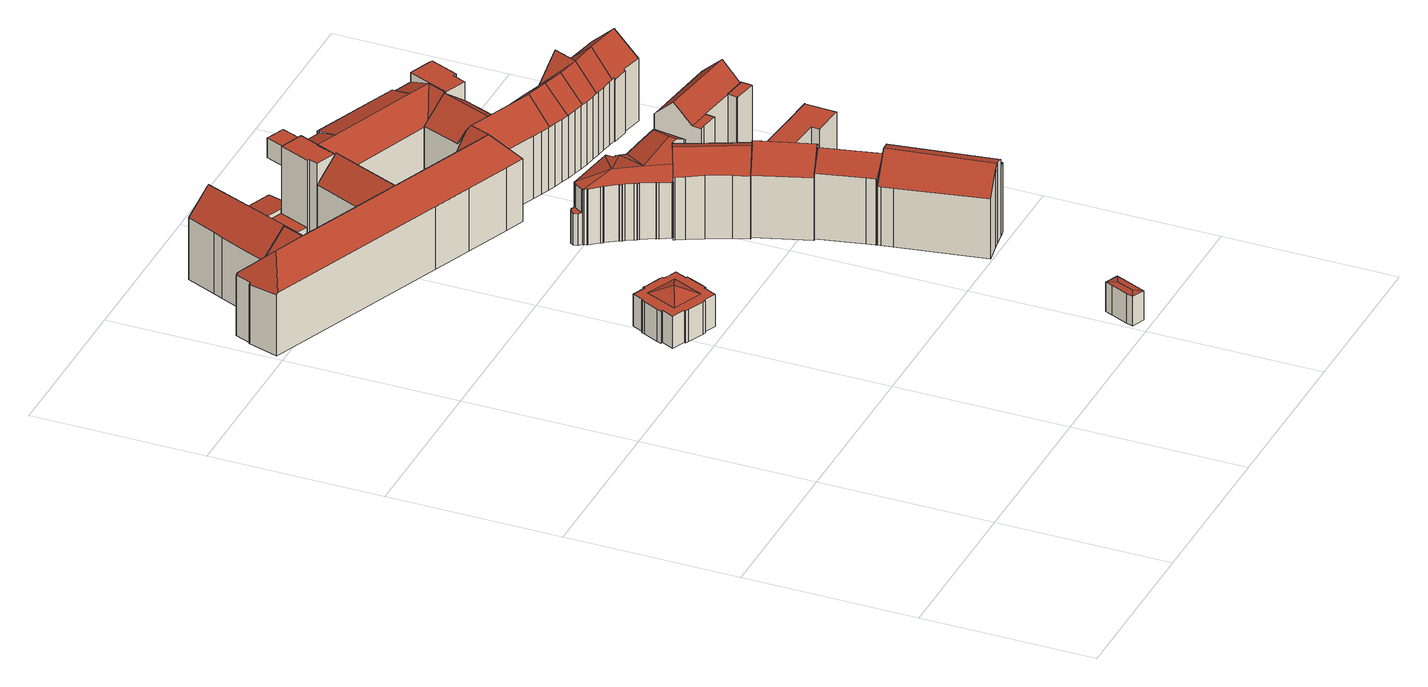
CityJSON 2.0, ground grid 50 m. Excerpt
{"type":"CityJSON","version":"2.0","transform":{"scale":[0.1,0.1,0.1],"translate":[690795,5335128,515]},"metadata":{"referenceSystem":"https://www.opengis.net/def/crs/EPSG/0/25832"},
"CityObjects":{
"building1":{"type":"Building","attributes":{"Gemeindeschluessel":"09162000","HoeheDach":"530.429","HoeheGrund":"518.170","Methode":"2000","NiedrigsteTraufeDesGebaeudes":"527.990","Geometrietyp2DReferenz":"3000","function":"31001_9998","roofType":"1000","measuredHeight":12.26,"storeysAboveGround":1},"geometry":[{"type":"MultiSurface","lod":"2","boundaries":[[[0,1,2,3,4,5]],[[6,7,8,9]],[[10,11,12,13,14,15]],[[16,17,5,4]],[[18,19,20,21]],[[22,23,24,25]],[[26,27,28]],[[9,8,29,30]],[[31,32,33,34]],[[35,24,23,36,37,38,14,13,12,39,40,20,19,33,32,41,42,43,44,45,46,47,1,0,5,17,48,29,8,7,49,50],[27,51,52,28]],[[53,48,17,16]],[[54,37,36,55]],[[56,38,37,54]],[[57,47,46,58]],[[34,33,19,18]],[[21,20,40,59]],[[60,39,12,11]],[[42,41,61,62,63,43]],[[59,40,39,60]],[[15,14,38,56]],[[64,50,49,65]],[[30,29,48,53]],[[2,1,47,57]],[[55,36,23,22]],[[52,26,28]],[[52,51,26]],[[26,51,27]],[[31,34,18,21,59,60,11,10,15,56,54,55,22,25,66,64,65,6,9,30,53,16,4,3,2,57,58,67,68,63,62,61]],[[66,25,24,35,50,64]],[[67,45,44,68]],[[68,44,43,63]],[[65,49,7,6]],[[61,41,32,31]],[[58,46,45,67]]],"semantics":{"surfaces":[{"type":"WallSurface"},{"type":"RoofSurface"},{"type":"GroundSurface"}],"values":[0,0,0,0,0,0,1,0,0,1,0,0,0,0,0,0,0,0,0,0,0,0,0,0,1,1,1,2,0,0,0,0,0,0]}}]},
"building2":{"type":"Building","attributes":{"Gemeindeschluessel":"09162000","HoeheDach":"542.302","HoeheGrund":"516.525","Methode":"2000","NiedrigsteTraufeDesGebaeudes":"534.953","Geometrietyp2DReferenz":"3000","function":"31001_9998","roofType":"3100","measuredHeight":25.78,"storeysAboveGround":4},"geometry":[{"type":"MultiSurface","lod":"2","boundaries":[[[69,70,71,72,73,74,75,76,77,78]],[[79,80,81,82,83,84,85,86,87]],[[71,88,83,82,89,90,72]],[[91,75,74,92]],[[93,94,95,96,70,69,78,97]],[[78,77,76,98,99,97]],[[81,80,79,95,94,93,97,99,98,91,92,100,90,89,82]],[[88,71,85,84]],[[100,73,72,90]],[[96,87,86,85,71,70]],[[84,83,88]],[[92,74,73,100]],[[98,76,75,91]],[[79,87,96,95]]],"semantics":{"surfaces":[{"type":"RoofSurface"},{"type":"WallSurface"},{"type":"GroundSurface"}],"values":[0,1,1,1,1,1,2,1,1,0,0,1,1,1]}}]},
"building3":{"type":"Building","attributes":{"Gemeindeschluessel":"09162000","HoeheDach":"527.683","HoeheGrund":"518.355","Methode":"1000","NiedrigsteTraufeDesGebaeudes":"527.373","Geometrietyp2DReferenz":"3000","function":"31001_9998","roofType":"3200","measuredHeight":9.33},"geometry":[{"type":"MultiSurface","lod":"2","boundaries":[[[101,102,103]],[[104,105,106,107]],[[107,106,103,108]],[[104,107,108,109,110,111,112,113]],[[114,115,116]],[[114,117,118,102,101,115]],[[108,103,102,109]],[[109,102,118,110]],[[112,114,116,113]],[[110,118,117,111]],[[115,101,103,106,105,116]],[[111,117,114,112]],[[104,113,116,105]]],"semantics":{"surfaces":[{"type":"RoofSurface"},{"type":"WallSurface"},{"type":"GroundSurface"}],"values":[0,1,1,2,0,0,1,1,1,1,0,1,1]}}]},
"building4":{"type":"Building","attributes":{"Gemeindeschluessel":"09162000","HoeheDach":"521.631","HoeheGrund":"517.100","Methode":"1000","NiedrigsteTraufeDesGebaeudes":"521.631","Geometrietyp2DReferenz":"3000","function":"31001_9998","roofType":"1000","measuredHeight":4.53,"storeysAboveGround":1},"geometry":[{"type":"MultiSurface","lod":"2","boundaries":[[[119,120,121,122,123,124,125]],[[126,127,128,129,130,131,132]],[[127,126,132,122,121,120]],[[128,127,120,119,125,129]],[[125,124,123,131,130,129]],[[122,132,131,123]]],"semantics":{"surfaces":[{"type":"RoofSurface"},{"type":"GroundSurface"},{"type":"WallSurface"}],"values":[0,1,2,2,2,2]}}]},
"building5":{"type":"Building","attributes":{"Gemeindeschluessel":"09162000","HoeheDach":"523.042","HoeheGrund":"516.760","Methode":"1000","NiedrigsteTraufeDesGebaeudes":"522.335","Geometrietyp2DReferenz":"3000","function":"31001_9998","roofType":"1000","measuredHeight":6.28,"storeysAboveGround":1},"geometry":[{"type":"MultiSurface","lod":"2","boundaries":[[[133,134,135,136]],[[137,133,136,138,139,140,141]],[[133,137,141,142,143,134]],[[138,144,145,139]],[[136,135,144,138]],[[146,142,141,140,139,145]],[[135,134,143,142,146,145,144]]],"semantics":{"surfaces":[{"type":"WallSurface"},{"type":"GroundSurface"},{"type":"RoofSurface"}],"values":[0,1,0,0,0,0,2]}}]},
"building6":{"type":"Building","attributes":{"name":"Landesbaudirektion Bayern Bayerisches Landesamt für Steuern","Gemeindeschluessel":"09162000","HoeheDach":"542.220","HoeheGrund":"516.290","Methode":"2000","NiedrigsteTraufeDesGebaeudes":"534.355","Geometrietyp2DReferenz":"3000","function":"31001_3000","roofType":"3100","measuredHeight":25.93},"geometry":[{"type":"MultiSurface","lod":"2","boundaries":[[[147,148,149,150]],[[151,152,153,154]],[[155,156,157,158,159,160,161,162,147,150,163,164,165,166,167,168,169,170,171,172,173,174,175,176,177,178,179,180,181,182,183,184,185,186,187,188,189,190,191,192,193]],[[177,194,195,178]],[[147,162,196,197,148]],[[198,199,200]],[[187,186,201,202,203,204,205]],[[163,150,149,206,207]],[[172,208,209,173]],[[210,211,202,201,212]],[[160,213,214,161]],[[215,216,217,218,219,220]],[[221,222,207,206,223,218,217]],[[224,225,226]],[[227,159,158,228]],[[155,193,229,230,231]],[[157,232,228,158]],[[226,225,233]],[[211,203,202]],[[234,235,236,237,238]],[[178,195,239,179]],[[232,157,156,240]],[[155,231,240,156]],[[236,241,242,243,181,180,237]],[[153,183,182,244,154]],[[243,244,182,181]],[[245,205,204,246]],[[219,246,211,247,248,249,250,220]],[[151,251,252,253,152]],[[161,214,196,162]],[[151,210,212,251]],[[188,187,205,245,254]],[[191,190,255,256,257,233]],[[169,249,248,170]],[[252,185,184,253]],[[168,250,249,169]],[[238,237,180,179,239]],[[258,247,211,210]],[[164,222,221,165]],[[191,233,225,224,259,192]],[[173,209,260,174]],[[188,254,261,189]],[[219,262,198,200,246]],[[196,214,213,263,264,226,197]],[[184,183,153,152,253]],[[232,240,231,230,264,263,227,228]],[[166,216,215,167]],[[175,265,266,267,176]],[[230,229,268,264]],[[163,207,222,164]],[[168,167,215,220,250]],[[238,239,195,194,267,266,234]],[[151,235,234,266,265,260,209,208,258,210]],[[223,257,256,218]],[[211,246,204,203]],[[193,192,259,268,229]],[[172,171,247,258,208]],[[226,233,257,223]],[[190,189,261,199,198,262,255]],[[264,268,259,224,226]],[[247,171,170,248]],[[212,201,186,185,252,251]],[[160,159,227,263,213]],[[242,241,235]],[[176,267,194,177]],[[218,256,255,262,219]],[[149,148,197,226,223,206]],[[166,165,221,217,216]],[[243,242,235,151,154,244]],[[174,260,265,175]],[[245,246,200,199,261,254]],[[235,241,236]]],"semantics":{"surfaces":[{"type":"WallSurface"},{"type":"RoofSurface"},{"type":"GroundSurface"}],"values":[0,1,2,0,0,0,0,0,0,1,0,1,1,1,0,0,0,1,0,1,0,0,0,0,0,0,1,1,1,0,1,0,0,0,0,0,0,1,0,0,0,0,1,1,0,1,0,0,1,0,0,1,1,1,1,0,0,1,0,1,0,0,0,1,0,1,1,0,1,0,1,1]}}]},
"building7":{"type":"Building","attributes":{"Gemeindeschluessel":"09162000","HoeheDach":"542.394","HoeheGrund":"517.625","Methode":"2000","NiedrigsteTraufeDesGebaeudes":"535.482","Geometrietyp2DReferenz":"3000","function":"31001_1000","roofType":"3100","measuredHeight":24.77,"storeysAboveGround":6},"geometry":[{"type":"MultiSurface","lod":"2","boundaries":[[[269,270,271,272,273,274,275]],[[276,277,275,274]],[[278,279,280,281,282]],[[283,284,277,276]],[[278,282,285,286]],[[273,272,287,288]],[[284,283,286,285]],[[284,285,282,281,269,275,277]],[[289,290,291,292]],[[293,294,271,270]],[[293,270,269,281,280]],[[295,296,297,298]],[[280,279,292,291,294,293]],[[290,289,298,297]],[[271,294,291,290,297,296,287,272]],[[288,287,296,295]],[[279,278,286,283,276,274,273,288,295,298,289,292]]],"semantics":{"surfaces":[{"type":"WallSurface"},{"type":"RoofSurface"},{"type":"GroundSurface"}],"values":[0,0,0,0,0,0,0,1,0,0,1,0,0,0,1,0,2]}}]},
"building8":{"type":"Building","attributes":{"Gemeindeschluessel":"09162000","HoeheDach":"536.690","HoeheGrund":"517.396","Methode":"2000","NiedrigsteTraufeDesGebaeudes":"527.140","Geometrietyp2DReferenz":"3000","function":"31001_1000","roofType":"2100","measuredHeight":19.29,"storeysAboveGround":4},"geometry":[{"type":"MultiSurface","lod":"2","boundaries":[[[299,300,301,302]],[[303,304,305,306]],[[307,308,309,310]],[[302,301,311,312]],[[313,314,315,316,317,318]],[[309,308,319,320,321,322,323,324,325,326,327,328,329,330,331,311,301,300,332,305,304,333,334,335,336,337,338]],[[339,322,321,340]],[[341,342,343,344,345,346,303,306,347,299,302,312,348,349,350,351,352,353,354,355,339,340,356,307,310,357,358,359,360,361,314,313,362,363,364,365,366,367,368,369,370,371,372]],[[353,325,324,354]],[[345,344,373,335,334]],[[357,374,375,358]],[[369,368,376,377,378]],[[340,321,320,356]],[[338,337,379,318,317,380,375,374]],[[365,381,382,366]],[[349,329,328,350]],[[345,334,333,346]],[[354,324,323,355]],[[381,383,384,337,385,386,382]],[[387,341,372,388,389]],[[350,328,327,351]],[[390,391,370,369,378]],[[336,385,337]],[[368,367,386,385,376]],[[371,392,388,372]],[[341,387,393,342]],[[366,382,386,367]],[[362,313,318,379]],[[311,331,312]],[[377,376,385,336]],[[359,394,395,360]],[[320,319,356]],[[337,384,396,379]],[[357,310,309,338,374]],[[343,397,373,344]],[[342,393,397,343]],[[359,358,375,380,398,394]],[[383,364,363,396,384]],[[362,379,396,363]],[[346,333,304,303]],[[348,330,329,349]],[[351,327,326,352]],[[388,392,391,390,399,389]],[[360,395,400,361]],[[398,380,317,316]],[[370,391,392,371]],[[336,335,373,397,393,387,389,399]],[[336,399,390,378,377]],[[356,319,308,307]],[[381,365,364,383]],[[355,323,322,339]],[[312,331,330,348]],[[306,305,332,347]],[[361,400,315,314]],[[347,332,300,299]],[[394,398,316,315,400,395]],[[352,326,325,353]]],"semantics":{"surfaces":[{"type":"WallSurface"},{"type":"RoofSurface"},{"type":"GroundSurface"}],"values":[0,0,0,0,0,1,0,2,0,0,0,0,0,1,0,0,0,0,1,0,0,0,1,0,0,0,0,0,0,1,0,0,1,0,0,0,0,0,0,0,0,0,1,0,0,0,1,1,0,0,0,0,0,0,0,1,0]}}]},
"building9":{"type":"Building","attributes":{"Gemeindeschluessel":"09162000","HoeheDach":"541.274","HoeheGrund":"516.822","Methode":"2000","NiedrigsteTraufeDesGebaeudes":"535.909","Geometrietyp2DReferenz":"3000","function":"31001_1000","roofType":"3100","measuredHeight":24.45,"storeysAboveGround":6},"geometry":[{"type":"MultiSurface","lod":"2","boundaries":[[[401,402,403,404]],[[405,406,407,408]],[[409,410,411,412]],[[413,414,415,416]],[[412,411,414,413]],[[417,418,402,401]],[[419,405,408,409,412,413,416,420,417,401,404,421]],[[404,403,422,421]],[[423,415,414,411,410,407,406,424]],[[420,425,418,417]],[[422,403,402,418,425,423,424,426]],[[419,426,424,406,405]],[[421,422,426,419]],[[416,415,423,425,420]],[[408,407,410,409]]],"semantics":{"surfaces":[{"type":"WallSurface"},{"type":"GroundSurface"},{"type":"RoofSurface"}],"values":[0,0,0,0,0,0,1,0,2,0,2,0,0,0,0]}}]},
"building10":{"type":"Building","attributes":{"Gemeindeschluessel":"09162000","HoeheDach":"542.522","HoeheGrund":"517.211","Methode":"2000","NiedrigsteTraufeDesGebaeudes":"536.172","Geometrietyp2DReferenz":"3000","function":"31001_1000","roofType":"3100","measuredHeight":25.31,"storeysAboveGround":6},"geometry":[{"type":"MultiSurface","lod":"2","boundaries":[[[427,428,429,430]],[[431,432,429,428,433]],[[434,433,428,427]],[[435,436,437,438]],[[438,437,439,440]],[[434,427,430,436,435]],[[441,432,431,442]],[[429,432,441,443,439,437,436,430]],[[444,442,431,433,434,435,438,440]],[[444,443,441,442]],[[444,440,439,443]]],"semantics":{"surfaces":[{"type":"RoofSurface"},{"type":"WallSurface"},{"type":"GroundSurface"}],"values":[0,1,1,1,1,1,1,0,2,1,1]}}]},
"building11":{"type":"Building","attributes":{"Gemeindeschluessel":"09162000","HoeheDach":"540.863","HoeheGrund":"517.625","Methode":"2000","NiedrigsteTraufeDesGebaeudes":"535.093","Geometrietyp2DReferenz":"3000","function":"31001_1000","roofType":"3100","measuredHeight":23.24,"storeysAboveGround":6},"geometry":[{"type":"MultiSurface","lod":"2","boundaries":[[[445,446,447,448]],[[449,450,451,452]],[[453,454,455,456,457,458]],[[273,274,459,460,461,462,445,448,449,452,463,464,288]],[[459,454,453,460]],[[274,273,465,456,455]],[[448,447,450,449]],[[464,466,467,288]],[[460,453,458,461]],[[466,468,451,450,447,446,432,457,456,465,467]],[[465,273,288,467]],[[462,432,446,445]],[[452,451,468,463]],[[466,464,463,468]],[[274,455,454,459]],[[462,461,458,457,432]]],"semantics":{"surfaces":[{"type":"WallSurface"},{"type":"RoofSurface"},{"type":"GroundSurface"}],"values":[0,0,1,2,0,0,0,0,0,1,0,0,0,0,0,0]}}]},
"building12":{"type":"Building","attributes":{"Gemeindeschluessel":"09162000","HoeheDach":"542.183","HoeheGrund":"515.492","Methode":"2000","NiedrigsteTraufeDesGebaeudes":"522.990","Geometrietyp2DReferenz":"3000","function":"31001_9998","roofType":"2100","measuredHeight":26.69,"storeysAboveGround":4},"geometry":[{"type":"MultiSurface","lod":"2","boundaries":[[[469,470,471]],[[472,473,474,475,476,477,478,479,480]],[[470,481,482,483,484,485,486]],[[487,488,489,490,491,492,493]],[[494,495,496,497,498,499,500,501]],[[502,479,478,503]],[[472,480,504,505,506]],[[507,493,492,508]],[[509,501,500,510]],[[498,511,512,513,499]],[[514,515,516,517,518,519,520,521,522,509,510,523,524,525,526,502,503,527,528,529,530,531,532,533,507,508]],[[534,473,472,535]],[[491,514,508,492]],[[494,522,521,495]],[[485,536,486]],[[537,512,511]],[[538,539,534,535]],[[540,541,542]],[[520,496,495,521]],[[515,490,489,516]],[[519,497,496,520]],[[532,483,482,533]],[[527,477,476,528]],[[516,489,488,469,471,543,517]],[[514,491,490,515]],[[487,481,470,469,488]],[[523,510,500,499,513,544]],[[540,542,544,513,512]],[[522,494,501,509]],[[503,478,477,527]],[[536,485,484,538,535,472,506,545]],[[507,533,482,481,487,493]],[[502,526,504,480,479]],[[517,543,546,518]],[[532,531,539,538,484,483]],[[524,523,544,542,541,547]],[[525,505,504,526]],[[543,471,470,486,540,512,537,546]],[[528,476,475,529]],[[518,546,537,511,498,497,519]],[[486,536,545,547,541,540]],[[531,530,474,473,534,539]],[[529,475,474,530]],[[525,524,547,545,506,505]]],"semantics":{"surfaces":[{"type":"RoofSurface"},{"type":"WallSurface"},{"type":"GroundSurface"}],"values":[0,0,0,0,0,1,0,1,1,1,2,1,1,1,1,0,0,1,1,1,1,1,1,1,1,1,1,0,1,1,1,1,1,1,1,1,1,0,1,1,0,1,1,1]}}]},
"building13":{"type":"Building","attributes":{"Gemeindeschluessel":"09162000","HoeheDach":"519.444","HoeheGrund":"517.044","Methode":"1000","NiedrigsteTraufeDesGebaeudes":"519.144","Geometrietyp2DReferenz":"3000","function":"31001_2000","roofType":"2100","measuredHeight":2.4,"storeysAboveGround":1},"geometry":[{"type":"MultiSurface","lod":"2","boundaries":[[[548,549,550,551]],[[551,552,553,548]],[[549,554,555,550]],[[548,553,554,549]],[[550,555,552,551]],[[555,554,553,552]]],"semantics":{"surfaces":[{"type":"GroundSurface"},{"type":"WallSurface"},{"type":"RoofSurface"}],"values":[0,1,1,1,1,2]}}]},
"building14":{"type":"Building","attributes":{"Gemeindeschluessel":"09162000","HoeheDach":"523.339","HoeheGrund":"517.339","Methode":"3220","NiedrigsteTraufeDesGebaeudes":"523.339","Geometrietyp2DReferenz":"3000","function":"31001_9998","roofType":"9999","measuredHeight":6,"storeysAboveGround":4},"geometry":[{"type":"MultiSurface","lod":"2","boundaries":[[[556,557,558,559,560]],[[561,562,563,564,565]],[[562,561,560,559]],[[561,565,556,560]],[[564,563,558,557]],[[565,564,557,556]],[[563,562,559,558]]],"semantics":{"surfaces":[{"type":"GroundSurface"},{"type":"RoofSurface"},{"type":"WallSurface"}],"values":[0,1,2,2,2,2,2]}}]},
"building15":{"type":"Building","attributes":{"Gemeindeschluessel":"09162000","HoeheDach":"519.002","HoeheGrund":"516.445","Methode":"2000","NiedrigsteTraufeDesGebaeudes":"518.776","Geometrietyp2DReferenz":"3000","function":"31001_1000","roofType":"1000","measuredHeight":2.56,"storeysAboveGround":5},"geometry":[{"type":"MultiSurface","lod":"2","boundaries":[[[566,567,568,569]],[[570,571,572,573]],[[569,568,574,575,576,577]],[[571,578,574,568,567,579,572]],[[580,578,571,570]],[[569,577,581,566]],[[575,580,570,573,582,583,576]],[[575,574,578,580]],[[573,572,579,582]],[[581,583,582,579,567,566]],[[583,581,577,576]]],"semantics":{"surfaces":[{"type":"WallSurface"},{"type":"RoofSurface"},{"type":"GroundSurface"}],"values":[0,0,0,1,0,1,2,0,0,0,0]}}]},
"building16":{"type":"Building","attributes":{"Gemeindeschluessel":"09162000","HoeheDach":"520.448","HoeheGrund":"517.692","Methode":"1000","NiedrigsteTraufeDesGebaeudes":"519.797","Geometrietyp2DReferenz":"3000","function":"31001_2000","roofType":"1000","measuredHeight":2.76},"geometry":[{"type":"MultiSurface","lod":"2","boundaries":[[[584,585,586,587]],[[588,586,585,589]],[[590,587,586,588]],[[591,584,587,590]],[[588,589,591,590]],[[585,584,591,589]]],"semantics":{"surfaces":[{"type":"RoofSurface"},{"type":"WallSurface"},{"type":"GroundSurface"}],"values":[0,1,1,1,2,1]}}]},
"building17":{"type":"Building","attributes":{"Gemeindeschluessel":"09162000","HoeheDach":"532.996","HoeheGrund":"517.069","Methode":"1000","NiedrigsteTraufeDesGebaeudes":"532.996","Geometrietyp2DReferenz":"3000","function":"31001_1000","roofType":"1000","measuredHeight":15.93,"storeysAboveGround":5},"geometry":[{"type":"MultiSurface","lod":"2","boundaries":[[[592,593,594,595]],[[596,597,598,599]],[[592,600,601,593]],[[602,597,596,603,604,605,600,592,595]],[[598,606,594,593,601,607,608,609,599]],[[596,599,609,603]],[[602,595,594,606]],[[597,602,606,598]],[[604,608,607,605]],[[605,607,601,600]],[[603,609,608,604]]],"semantics":{"surfaces":[{"type":"WallSurface"},{"type":"GroundSurface"},{"type":"RoofSurface"}],"values":[0,0,0,1,2,0,0,0,0,0,0]}}]},
"building18":{"type":"Building","attributes":{"Gemeindeschluessel":"09162000","HoeheDach":"539.044","HoeheGrund":"516.758","Methode":"2000","NiedrigsteTraufeDesGebaeudes":"533.681","Geometrietyp2DReferenz":"3000","function":"31001_1000","roofType":"3100","measuredHeight":22.29,"storeysAboveGround":5},"geometry":[{"type":"MultiSurface","lod":"2","boundaries":[[[610,611,612,613,614]],[[615,616,617,618,619,620]],[[621,622,620,619,623,624,625]],[[626,612,611,627]],[[628,629,630,631]],[[626,632,630,629,623,619,618,613,612]],[[628,631,633,634,635,636,637,627,611,610,638,616,615,639,640,641,642]],[[628,642,624,623,629]],[[615,620,622,639]],[[638,643,617,616]],[[610,614,643,638]],[[635,644,645,636]],[[633,631,630,632,646,647]],[[621,625,641,640]],[[626,648,646,632]],[[634,649,644,635]],[[649,647,646,648,650,645,644]],[[639,622,621,640]],[[627,637,650,648,626]],[[643,614,613,618,617]],[[633,647,649,634]],[[641,625,624,642]],[[636,645,650,637]]],"semantics":{"surfaces":[{"type":"WallSurface"},{"type":"RoofSurface"},{"type":"GroundSurface"}],"values":[0,0,1,0,0,1,2,0,0,0,0,0,0,0,0,0,1,0,0,1,0,0,0]}}]}
},
"vertices":[
[498,1202,130],[508,1198,130],[508,1198,32],[498,1202,32],[470,1214,32],[470,1214,130],[421,1115,32],[421,1115,130],[427,1128,130],[427,1128,32],[528,1028,32],[552,1018,32],[552,1018,130],[528,1028,130],[514,1034,130],[514,1034,32],[455,1179,32],[455,1179,130],[596,1108,32],[596,1108,130],[578,1065,130],[578,1065,32],[448,1057,32],[448,1057,130],[450,1062,130],[450,1062,32],[514,1117,154],[489,1181,130],[450,1091,130],[446,1172,130],[446,1172,32],[596,1120,32],[596,1120,130],[600,1118,130],[600,1118,32],[439,1066,130],[457,1053,130],[504,1033,130],[512,1030,130],[568,1056,130],[573,1054,130],[611,1155,130],[587,1164,130],[572,1171,130],[574,1176,130],[565,1180,130],[519,1199,130],[511,1203,130],[450,1181,130],[426,1113,130],[411,1078,130],[578,1144,130],[539,1054,130],[450,1181,32],[504,1033,32],[457,1053,32],[512,1030,32],[511,1203,32],[519,1199,32],[573,1054,32],[568,1056,32],[611,1155,32],[587,1164,32],[572,1171,32],[411,1078,32],[426,1113,32],[439,1066,32],[565,1180,32],[574,1176,32],
[145,2114,200],[216,2085,273],[320,2343,273],[316,2345,269],[304,2349,257],[252,2369,205],[216,2284,203],[202,2254,202],[165,2165,200],[144,2114,200],[336,2199,15],[349,2232,15],[383,2317,15],[384,2318,15],[384,2318,200],[383,2317,200],[383,2317,209],[349,2232,209],[336,2199,209],[320,2343,200],[320,2343,15],[316,2345,15],[216,2284,15],[252,2369,15],[145,2114,15],[216,2085,15],[280,2059,15],[280,2059,209],[144,2114,15],[202,2254,15],[165,2165,15],[304,2349,15],
[1020,89,127],[1047,100,124],[1009,116,124],[980,46,34],[980,46,124],[1001,95,124],[1001,95,34],[1009,116,34],[1047,100,34],[1039,79,34],[1018,30,34],[1009,10,34],[972,25,34],[1009,10,124],[998,36,127],[972,25,124],[1018,30,124],[1039,79,124],
[513,2162,66],[529,2155,66],[529,2156,66],[565,2243,66],[384,2318,66],[371,2287,66],[349,2232,66],[529,2156,21],[529,2155,21],[513,2162,21],[349,2232,21],[371,2287,21],[384,2318,21],[565,2243,21],
[596,2230,18],[596,2230,80],[565,2243,80],[565,2243,18],[624,2301,18],[384,2318,18],[411,2386,18],[523,2342,18],[625,2303,18],[625,2303,73],[624,2301,74],[384,2318,80],[411,2386,74],[523,2342,74],
[1195,1635,13],[1195,1635,204],[1168,1640,205],[1168,1640,13],[505,1897,272],[590,2099,272],[525,2125,205],[467,1987,205],[1413,1599,13],[1348,1613,13],[1347,1609,13],[1299,1616,13],[1300,1620,13],[1275,1623,13],[1248,1627,13],[1221,1631,13],[1142,1646,13],[1116,1652,13],[1090,1659,13],[1064,1667,13],[1039,1675,13],[1013,1684,13],[988,1693,13],[963,1703,13],[872,1738,13],[850,1685,13],[794,1707,13],[665,1758,13],[549,1804,13],[5,2018,13],[33,2106,13],[36,2105,13],[55,2152,13],[144,2114,13],[280,2059,13],[466,1983,13],[525,2125,13],[653,2075,13],[598,1937,13],[840,1841,13],[896,1982,13],[1036,1927,13],[1003,1849,13],[1092,1816,13],[1198,1787,13],[1341,1758,13],[1434,1739,13],[33,2106,194],[36,2105,198],[1221,1631,204],[1214,1632,205],[1004,1848,204],[1004,1848,215],[1000,1837,215],[840,1841,255],[840,1842,255],[840,1842,257],[851,1868,204],[896,1982,204],[1148,1645,205],[1142,1646,205],[850,1685,204],[794,1707,204],[826,1771,272],[849,1830,272],[805,1855,204],[1275,1623,205],[1248,1627,204],[1039,1675,205],[1064,1667,204],[1087,1660,204],[1110,1733,272],[1047,1751,272],[1019,1682,205],[1090,1659,204],[1116,1652,204],[1172,1716,272],[1335,1759,208],[1269,1773,272],[1241,1703,272],[1300,1620,205],[1299,1616,201],[1434,1739,210],[1424,1673,272],[1413,1599,204],[1347,1609,202],[1198,1787,202],[95,2059,272],[188,2023,272],[149,2112,206],[144,2114,206],[60,2150,204],[55,2152,198],[1348,1613,206],[214,2086,272],[277,2060,207],[280,2059,207],[466,1983,210],[965,1955,272],[906,1807,272],[872,1738,204],[963,1703,205],[988,1693,205],[1013,1684,205],[599,1937,204],[598,1937,205],[653,2075,208],[1036,1927,215],[1092,1816,204],[1133,1805,203],[1197,1787,202],[850,1687,206],[1341,1758,208],[665,1758,204],[1003,1849,216],[1075,1822,203],[1289,1621,205],[1317,1692,272],[549,1804,204],[9,2017,204],[5,2018,199],[1342,1758,208],
[1162,805,274],[1199,812,263],[1199,812,239],[1223,817,238],[1223,817,26],[1085,790,26],[1085,790,205],[1086,780,26],[1086,780,205],[1196,504,26],[1211,507,26],[1211,507,273],[1209,506,274],[1196,504,263],[1092,748,26],[1092,748,205],[1137,493,210],[1137,493,26],[1223,814,238],[1223,814,26],[1270,516,26],[1270,516,238],[1251,513,239],[1251,513,26],[1246,512,263],[1246,512,239],[1225,806,26],[1225,806,238],[1231,767,238],[1231,767,26],
[892,1329,24],[892,1329,196],[893,1329,196],[893,1329,24],[911,1292,24],[911,1292,194],[895,1322,195],[895,1322,24],[796,1481,24],[796,1481,194],[797,1481,194],[797,1481,24],[872,1366,197],[872,1366,24],[811,1521,24],[800,1528,24],[800,1528,121],[810,1522,121],[810,1522,194],[811,1521,194],[817,1453,195],[817,1453,196],[821,1447,196],[822,1447,196],[845,1412,197],[844,1412,196],[848,1405,196],[849,1405,197],[853,1399,197],[865,1379,197],[868,1373,196],[868,1372,196],[872,1366,196],[896,1322,195],[912,1292,195],[913,1290,195],[961,1311,217],[922,1376,217],[878,1448,217],[791,1489,194],[822,1447,24],[821,1447,24],[1054,1352,24],[1055,1349,24],[1029,1338,24],[1028,1341,24],[913,1290,24],[912,1292,24],[896,1322,24],[868,1372,24],[868,1373,24],[865,1379,24],[853,1399,24],[849,1405,24],[848,1405,24],[844,1412,24],[845,1412,24],[817,1453,24],[791,1490,24],[793,1494,24],[783,1501,24],[781,1514,24],[788,1525,24],[814,1526,24],[818,1525,24],[967,1503,24],[964,1477,24],[975,1477,24],[977,1474,24],[990,1455,24],[1047,1446,24],[1130,1432,24],[1115,1342,24],[1109,1343,24],[1028,1341,217],[791,1490,194],[793,1494,194],[990,1455,195],[993,1454,194],[1047,1446,196],[814,1526,194],[792,1495,194],[964,1477,196],[975,1477,194],[967,1503,194],[964,1503,194],[980,1470,194],[977,1474,194],[1054,1352,217],[1109,1343,197],[1075,1349,217],[1121,1434,199],[1130,1432,194],[1115,1342,194],[1055,1349,217],[783,1501,121],[781,1514,121],[818,1525,194],[1029,1338,217],[792,1495,121],[1079,1372,217],[788,1525,121],
[950,1217,18],[950,1217,212],[927,1261,210],[927,1261,18],[1028,1341,18],[1028,1341,233],[1029,1338,233],[1029,1338,18],[1030,1336,18],[1030,1336,233],[1042,1310,233],[1042,1310,18],[1093,1199,18],[1093,1199,233],[1115,1149,233],[1115,1149,18],[978,1152,18],[978,1152,211],[913,1290,18],[996,1108,18],[915,1285,18],[915,1285,209],[1056,1128,263],[970,1315,263],[996,1108,209],[913,1290,209],
[996,1108,212],[1047,951,213],[1113,970,275],[1062,1131,275],[1176,988,22],[1176,988,216],[1047,951,22],[996,1108,22],[1122,1151,22],[1122,1151,218],[1142,1090,217],[1142,1090,22],[1126,1084,233],[1126,1084,22],[1163,1027,217],[1163,1027,22],[1146,1022,233],[1146,1022,22],
[1175,991,26],[1175,991,216],[1195,996,201],[1195,996,26],[1195,993,26],[1195,993,201],[1229,849,201],[1229,849,26],[1079,819,228],[1084,794,227],[1085,790,227],[1160,805,259],[1121,972,259],[1047,951,227],[1084,794,26],[1079,819,26],[1047,951,26],[1176,988,26],[1235,822,26],[1236,817,26],[1223,817,211],[1236,817,201],[1223,814,211],[1235,822,201],
[972,1952,269],[997,2012,269],[909,1977,200],[959,2099,83],[964,2113,82],[962,2114,82],[958,2115,82],[964,2132,80],[958,2134,80],[837,2180,80],[727,2220,80],[726,2220,80],[1023,2073,243],[1019,2075,243],[963,2096,243],[964,2097,243],[959,2099,243],[932,2037,269],[1023,2073,272],[972,1952,272],[1036,1927,272],[1052,1967,272],[1062,1963,272],[1096,2045,272],[1085,2049,272],[565,2242,271],[529,2155,271],[536,2152,271],[525,2125,271],[585,2101,271],[633,2216,271],[630,2217,271],[596,2230,271],[727,2220,5],[837,2180,5],[719,2201,82],[703,2206,83],[701,2199,83],[1085,2049,5],[1096,2045,5],[596,2230,5],[630,2217,5],[585,2101,269],[610,2161,269],[633,2216,249],[1062,1963,5],[1052,1967,5],[1036,1927,5],[896,1982,5],[653,2075,5],[525,2125,5],[536,2152,5],[529,2155,5],[565,2242,5],[655,2207,5],[698,2192,5],[703,2206,5],[719,2201,5],[958,2134,5],[964,2132,5],[958,2115,5],[962,2114,5],[969,2111,5],[963,2096,5],[1019,2075,5],[964,2113,80],[959,2099,80],[959,2099,250],[648,2077,199],[964,2097,80],[969,2111,80],[674,2136,269],[697,2192,252],[697,2192,248],[896,1982,200],[655,2207,249],[701,2199,250],[653,2075,199],[698,2192,252],
[1172,1330,20],[1169,1309,20],[1114,1317,20],[1118,1338,20],[1118,1338,44],[1172,1330,44],[1169,1309,41],[1114,1317,41],
[862,2253,23],[852,2228,23],[797,2251,23],[860,2408,23],[915,2386,23],[915,2386,83],[860,2408,83],[797,2251,83],[852,2228,83],[862,2253,83],
[1164,1211,38],[1164,1211,40],[1159,1157,40],[1159,1157,38],[1115,1149,14],[1115,1149,40],[1093,1199,40],[1093,1199,14],[1142,1158,40],[1142,1158,14],[1322,1142,14],[1322,1142,38],[1122,1151,40],[1134,1213,40],[1122,1151,14],[1326,1197,38],[1134,1213,14],[1326,1197,14],
[1346,988,48],[1247,993,48],[1244,929,54],[1343,923,54],[1244,929,27],[1247,993,27],[1343,923,27],[1346,988,27],
[1416,1134,21],[1416,1134,180],[1415,1133,180],[1415,1133,21],[1319,1074,21],[1316,1050,21],[1316,1050,180],[1319,1074,180],[1322,1142,21],[1322,1142,180],[1410,1042,21],[1142,1090,21],[1122,1151,21],[1142,1158,21],[1410,1042,180],[1142,1158,180],[1122,1151,180],[1142,1090,180],
[1255,1319,18],[1259,1346,18],[1259,1346,187],[1259,1345,187],[1255,1319,187],[1207,1466,18],[1189,1329,18],[1189,1329,187],[1193,1355,187],[1200,1412,240],[1207,1466,190],[1213,1467,187],[1207,1468,188],[1441,1377,240],[1450,1433,188],[1445,1434,188],[1367,1330,187],[1367,1330,18],[1432,1323,18],[1432,1323,189],[1435,1322,189],[1435,1322,18],[1435,1320,187],[1432,1294,18],[1431,1288,18],[1362,1299,18],[1363,1303,18],[1363,1304,18],[1203,1327,18],[1207,1468,18],[1213,1467,18],[1445,1434,18],[1450,1433,18],[1203,1327,187],[1362,1299,189],[1363,1303,189],[1435,1320,189],[1432,1294,189],[1367,1330,189],[1431,1288,189],[1363,1304,189]
]}
